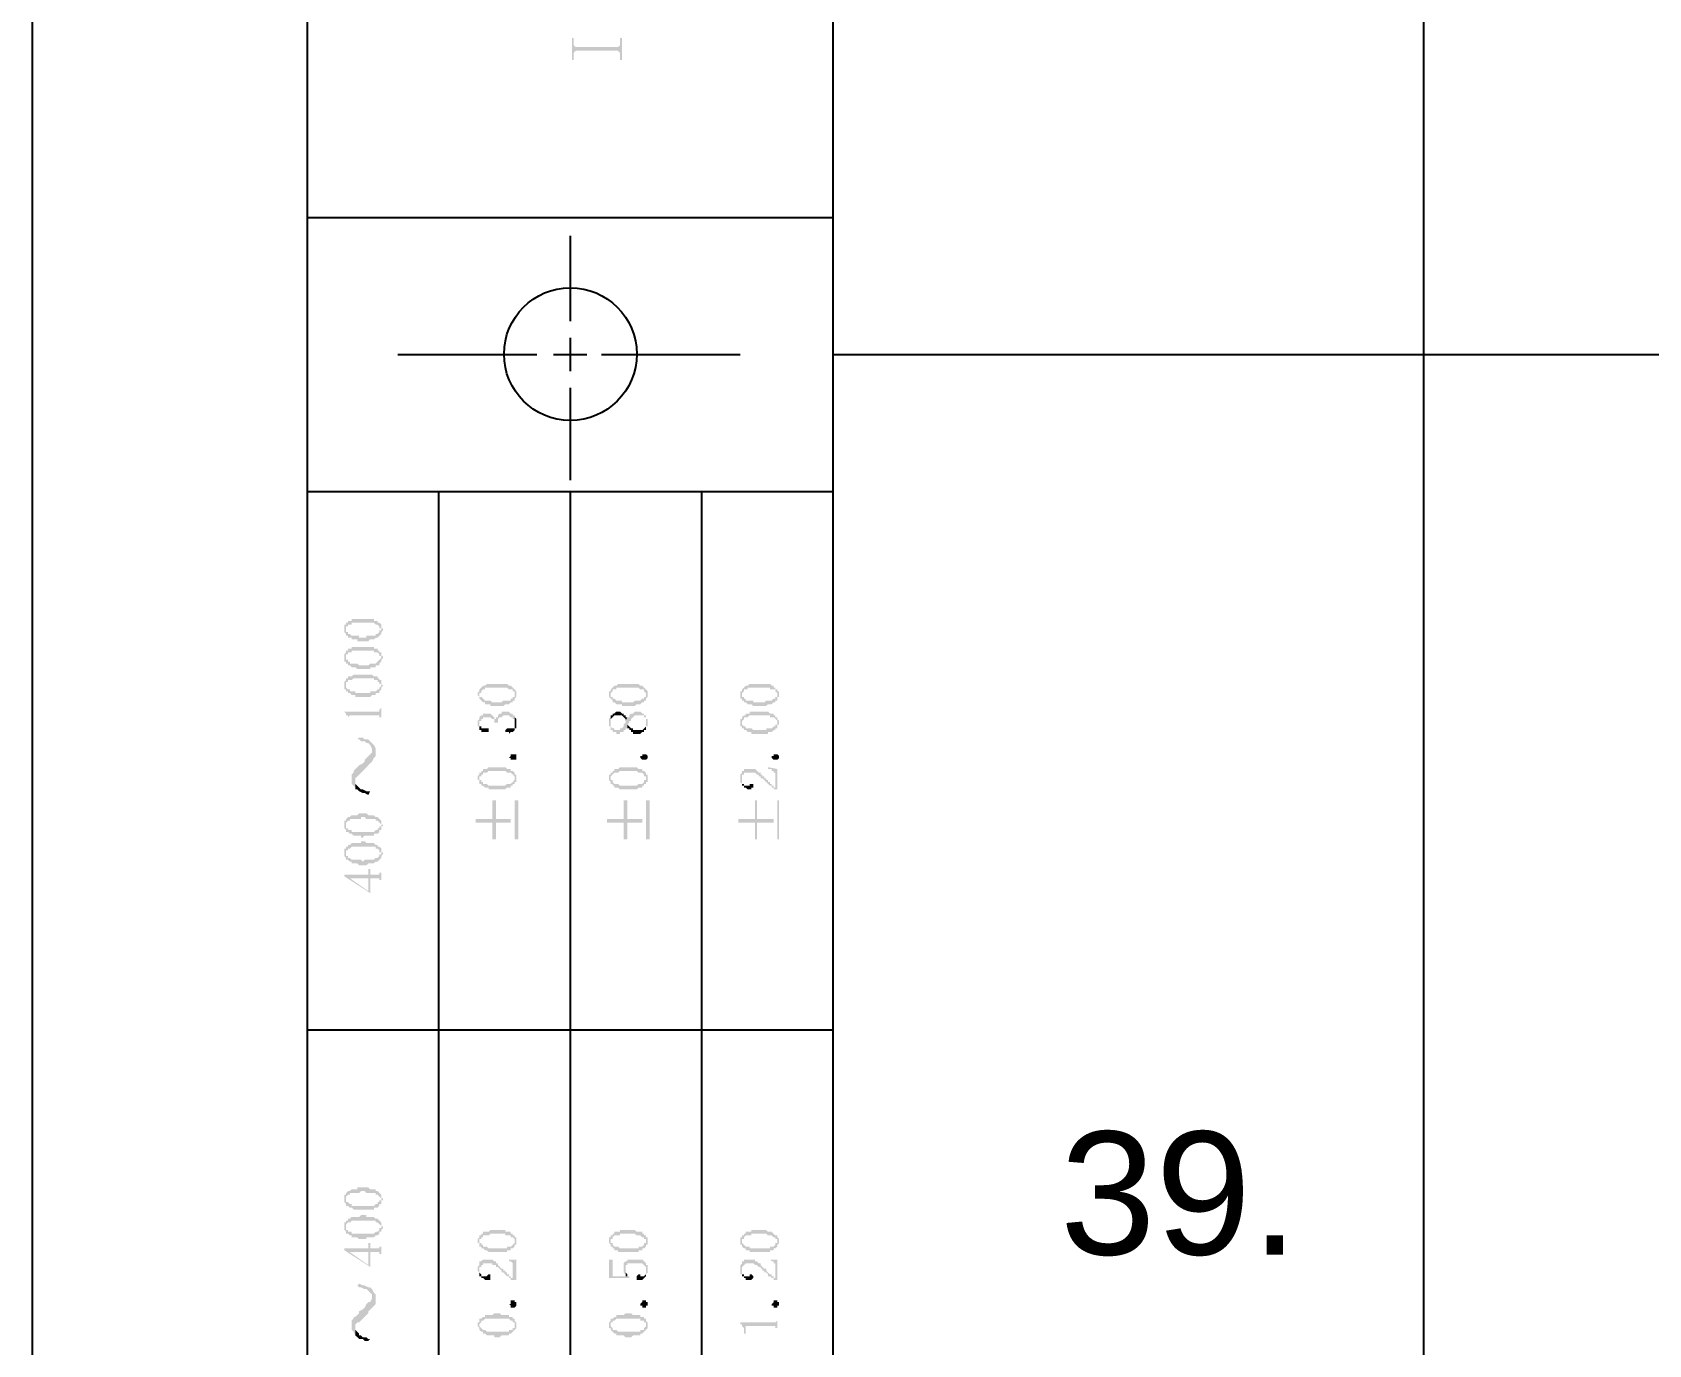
# Model space of a CAD drawing. Header units: millimetres. Extents: x 7018 to 13530, y 4187 to 5692.
# Drawn here: x 10296.11 to 10335.54, y 5049.67 to 5081.67 of the extents above; entities that cross this region are included whole.
import ezdxf

# ---------------------------------------------------------------- set-up
doc = ezdxf.new("R2010")
doc.units = ezdxf.units.MM
doc.styles.get("Standard").update_dxf_attribs({"font": 'arial.ttf'})

msp = doc.modelspace()

# ---------------------------------------------------------------- hatches: boundary and pattern name
at = {"transparency": 33554559}
for points in [[(10309.274, 5081.538), (10309.274, 5080.996), (10309.319, 5080.996), (10309.319, 5081.176), (10309.319, 5081.176), (10309.364, 5081.222), (10310.402, 5081.222), (10310.447, 5081.176), (10310.447, 5080.996), (10310.492, 5080.996), (10310.492, 5081.538), (10310.447, 5081.538), (10310.447, 5081.357), (10310.447, 5081.357), (10310.402, 5081.312), (10309.364, 5081.312), (10309.319, 5081.357), (10309.319, 5081.538)], [(10303.723, 5067.095), (10303.723, 5067.05), (10303.723, 5067.05), (10303.768, 5067.005), (10303.768, 5067.14), (10303.768, 5067.186), (10303.813, 5067.186), (10303.813, 5067.231), (10303.903, 5067.231), (10303.903, 5067.276), (10304.445, 5067.276), (10304.49, 5067.231), (10304.535, 5067.231), (10304.58, 5067.186), (10304.58, 5067.14), (10304.625, 5067.14), (10304.625, 5067.095), (10304.625, 5067.231), (10304.58, 5067.276), (10304.535, 5067.276), (10304.535, 5067.321), (10304.445, 5067.321), (10304.445, 5067.366), (10303.903, 5067.366), (10303.903, 5067.321), (10303.813, 5067.321), (10303.813, 5067.276), (10303.768, 5067.276), (10303.768, 5067.231), (10303.723, 5067.231), (10303.723, 5067.186), (10303.723, 5067.14)], [(10303.768, 5067.005), (10303.768, 5066.96), (10303.813, 5066.96), (10303.813, 5066.915), (10303.903, 5066.915), (10303.903, 5066.87), (10304.039, 5066.87), (10304.039, 5066.824), (10304.309, 5066.824), (10304.354, 5066.87), (10304.445, 5066.87), (10304.49, 5066.915), (10304.535, 5066.915), (10304.58, 5066.96), (10304.58, 5066.96), (10304.625, 5067.005), (10304.625, 5067.05), (10304.625, 5067.05), (10304.67, 5067.095), (10304.67, 5067.14), (10304.625, 5067.14), (10304.625, 5067.186), (10304.625, 5067.231), (10304.625, 5067.095), (10304.58, 5067.095), (10304.58, 5067.05), (10304.58, 5067.05), (10304.535, 5067.005), (10304.49, 5067.005), (10304.49, 5066.96), (10304.264, 5066.96), (10304.264, 5066.915), (10304.084, 5066.915), (10304.084, 5066.96), (10303.903, 5066.96), (10303.858, 5067.005), (10303.813, 5067.005), (10303.813, 5067.05), (10303.768, 5067.05), (10303.768, 5067.095), (10303.768, 5067.095)], [(10303.723, 5066.418), (10303.723, 5066.328), (10303.768, 5066.328), (10303.768, 5066.418), (10303.768, 5066.463), (10303.768, 5066.509), (10303.813, 5066.509), (10303.813, 5066.554), (10303.903, 5066.554), (10303.903, 5066.599), (10304.445, 5066.599), (10304.445, 5066.554), (10304.535, 5066.554), (10304.58, 5066.509), (10304.58, 5066.463), (10304.625, 5066.463), (10304.625, 5066.418), (10304.625, 5066.554), (10304.58, 5066.554), (10304.58, 5066.599), (10304.535, 5066.599), (10304.535, 5066.644), (10304.445, 5066.644), (10304.445, 5066.689), (10303.903, 5066.689), (10303.903, 5066.644), (10303.813, 5066.644), (10303.813, 5066.599), (10303.768, 5066.599), (10303.768, 5066.554), (10303.768, 5066.554), (10303.723, 5066.509), (10303.723, 5066.463), (10303.723, 5066.463)], [(10303.768, 5066.328), (10303.768, 5066.283), (10303.813, 5066.283), (10303.813, 5066.238), (10303.858, 5066.238), (10303.903, 5066.193), (10303.993, 5066.193), (10304.039, 5066.147), (10304.354, 5066.147), (10304.354, 5066.193), (10304.49, 5066.193), (10304.49, 5066.238), (10304.58, 5066.238), (10304.58, 5066.283), (10304.58, 5066.283), (10304.625, 5066.328), (10304.625, 5066.373), (10304.625, 5066.373), (10304.67, 5066.418), (10304.67, 5066.463), (10304.625, 5066.463), (10304.625, 5066.509), (10304.625, 5066.554), (10304.625, 5066.418), (10304.625, 5066.418), (10304.58, 5066.373), (10304.58, 5066.373), (10304.535, 5066.328), (10304.535, 5066.328), (10304.49, 5066.283), (10304.354, 5066.283), (10304.309, 5066.238), (10304.084, 5066.238), (10304.039, 5066.283), (10303.858, 5066.283), (10303.858, 5066.328), (10303.813, 5066.328), (10303.813, 5066.373), (10303.768, 5066.373), (10303.768, 5066.418), (10303.768, 5066.418)], [(10303.723, 5065.741), (10303.723, 5065.696), (10303.723, 5065.651), (10303.768, 5065.651), (10303.768, 5065.606), (10303.768, 5065.741), (10303.768, 5065.786), (10303.768, 5065.832), (10303.813, 5065.832), (10303.813, 5065.877), (10303.903, 5065.877), (10303.948, 5065.922), (10304.445, 5065.922), (10304.445, 5065.877), (10304.535, 5065.877), (10304.535, 5065.832), (10304.58, 5065.832), (10304.58, 5065.786), (10304.625, 5065.786), (10304.625, 5065.741), (10304.625, 5065.877), (10304.58, 5065.877), (10304.58, 5065.922), (10304.535, 5065.922), (10304.535, 5065.967), (10304.445, 5065.967), (10304.4, 5066.012), (10303.948, 5066.012), (10303.903, 5065.967), (10303.813, 5065.967), (10303.813, 5065.922), (10303.768, 5065.922), (10303.768, 5065.877), (10303.768, 5065.877), (10303.723, 5065.832), (10303.723, 5065.786), (10303.723, 5065.786)], [(10303.768, 5065.606), (10303.813, 5065.606), (10303.813, 5065.561), (10303.858, 5065.561), (10303.903, 5065.516), (10303.993, 5065.516), (10303.993, 5065.47), (10304.354, 5065.47), (10304.4, 5065.516), (10304.49, 5065.516), (10304.49, 5065.561), (10304.58, 5065.561), (10304.58, 5065.606), (10304.58, 5065.606), (10304.625, 5065.651), (10304.625, 5065.696), (10304.625, 5065.696), (10304.67, 5065.741), (10304.67, 5065.741), (10304.625, 5065.786), (10304.625, 5065.832), (10304.625, 5065.877), (10304.625, 5065.741), (10304.625, 5065.741), (10304.58, 5065.696), (10304.58, 5065.651), (10304.535, 5065.651), (10304.49, 5065.606), (10304.354, 5065.606), (10304.354, 5065.561), (10303.993, 5065.561), (10303.993, 5065.606), (10303.858, 5065.606), (10303.858, 5065.651), (10303.813, 5065.651), (10303.768, 5065.696), (10303.768, 5065.741), (10303.768, 5065.741)], [(10306.972, 5065.516), (10306.972, 5065.516), (10307.017, 5065.47), (10307.017, 5065.425), (10307.017, 5065.516), (10307.017, 5065.561), (10307.062, 5065.561), (10307.062, 5065.606), (10307.062, 5065.606), (10307.108, 5065.651), (10307.153, 5065.651), (10307.153, 5065.696), (10307.694, 5065.696), (10307.739, 5065.651), (10307.83, 5065.651), (10307.83, 5065.606), (10307.875, 5065.606), (10307.875, 5065.561), (10307.875, 5065.516), (10307.875, 5065.651), (10307.875, 5065.651), (10307.83, 5065.696), (10307.83, 5065.696), (10307.784, 5065.741), (10307.739, 5065.741), (10307.694, 5065.786), (10307.198, 5065.786), (10307.153, 5065.741), (10307.108, 5065.741), (10307.062, 5065.696), (10307.062, 5065.696), (10307.017, 5065.651), (10307.017, 5065.606), (10307.017, 5065.606), (10306.972, 5065.561), (10306.972, 5065.561)], [(10307.017, 5065.425), (10307.062, 5065.38), (10307.062, 5065.38), (10307.108, 5065.335), (10307.153, 5065.335), (10307.153, 5065.29), (10307.288, 5065.29), (10307.288, 5065.245), (10307.604, 5065.245), (10307.649, 5065.29), (10307.739, 5065.29), (10307.784, 5065.335), (10307.83, 5065.335), (10307.83, 5065.38), (10307.875, 5065.38), (10307.875, 5065.425), (10307.875, 5065.425), (10307.92, 5065.47), (10307.92, 5065.516), (10307.92, 5065.561), (10307.92, 5065.606), (10307.92, 5065.606), (10307.875, 5065.651), (10307.875, 5065.516), (10307.875, 5065.47), (10307.83, 5065.47), (10307.83, 5065.425), (10307.784, 5065.425), (10307.784, 5065.38), (10307.604, 5065.38), (10307.559, 5065.335), (10307.333, 5065.335), (10307.288, 5065.38), (10307.153, 5065.38), (10307.108, 5065.425), (10307.108, 5065.425), (10307.062, 5065.47), (10307.017, 5065.47), (10307.017, 5065.516), (10307.017, 5065.516)], [(10310.177, 5065.516), (10310.177, 5065.47), (10310.222, 5065.425), (10310.222, 5065.516), (10310.222, 5065.561), (10310.222, 5065.561), (10310.267, 5065.606), (10310.267, 5065.651), (10310.357, 5065.651), (10310.357, 5065.696), (10310.899, 5065.696), (10310.944, 5065.651), (10311.034, 5065.651), (10311.034, 5065.606), (10311.034, 5065.606), (10311.079, 5065.561), (10311.079, 5065.516), (10311.079, 5065.651), (10311.079, 5065.651), (10311.034, 5065.696), (10311.034, 5065.696), (10310.989, 5065.741), (10310.944, 5065.741), (10310.899, 5065.786), (10310.402, 5065.786), (10310.357, 5065.741), (10310.312, 5065.741), (10310.267, 5065.696), (10310.267, 5065.696), (10310.222, 5065.651), (10310.222, 5065.606), (10310.177, 5065.606), (10310.177, 5065.561), (10310.177, 5065.561)], [(10310.222, 5065.425), (10310.267, 5065.38), (10310.267, 5065.335), (10310.312, 5065.335), (10310.357, 5065.29), (10310.492, 5065.29), (10310.492, 5065.245), (10310.808, 5065.245), (10310.853, 5065.29), (10310.944, 5065.29), (10310.989, 5065.335), (10311.034, 5065.335), (10311.034, 5065.38), (10311.079, 5065.38), (10311.079, 5065.425), (10311.079, 5065.425), (10311.124, 5065.47), (10311.124, 5065.516), (10311.124, 5065.561), (10311.124, 5065.606), (10311.124, 5065.606), (10311.079, 5065.651), (10311.079, 5065.516), (10311.079, 5065.47), (10311.034, 5065.47), (10311.034, 5065.425), (10310.989, 5065.425), (10310.944, 5065.38), (10310.808, 5065.38), (10310.763, 5065.335), (10310.492, 5065.335), (10310.492, 5065.38), (10310.357, 5065.38), (10310.312, 5065.425), (10310.267, 5065.425), (10310.267, 5065.47), (10310.222, 5065.47), (10310.222, 5065.516), (10310.222, 5065.516)], [(10313.381, 5065.516), (10313.381, 5065.425), (10313.426, 5065.425), (10313.426, 5065.516), (10313.426, 5065.561), (10313.426, 5065.561), (10313.471, 5065.606), (10313.471, 5065.651), (10313.561, 5065.651), (10313.561, 5065.696), (10314.103, 5065.696), (10314.103, 5065.651), (10314.238, 5065.651), (10314.238, 5065.606), (10314.238, 5065.606), (10314.284, 5065.561), (10314.284, 5065.516), (10314.284, 5065.651), (10314.238, 5065.651), (10314.238, 5065.696), (10314.193, 5065.696), (10314.193, 5065.741), (10314.148, 5065.741), (10314.103, 5065.786), (10313.607, 5065.786), (10313.561, 5065.741), (10313.516, 5065.741), (10313.471, 5065.696), (10313.471, 5065.696), (10313.426, 5065.651), (10313.426, 5065.606), (10313.381, 5065.606), (10313.381, 5065.561), (10313.381, 5065.561)], [(10313.426, 5065.425), (10313.426, 5065.38), (10313.471, 5065.38), (10313.471, 5065.335), (10313.516, 5065.335), (10313.561, 5065.29), (10313.652, 5065.29), (10313.697, 5065.245), (10314.013, 5065.245), (10314.058, 5065.29), (10314.148, 5065.29), (10314.193, 5065.335), (10314.238, 5065.335), (10314.238, 5065.38), (10314.284, 5065.38), (10314.284, 5065.425), (10314.284, 5065.47), (10314.329, 5065.47), (10314.329, 5065.516), (10314.329, 5065.561), (10314.329, 5065.606), (10314.284, 5065.606), (10314.284, 5065.651), (10314.284, 5065.516), (10314.284, 5065.47), (10314.238, 5065.47), (10314.238, 5065.425), (10314.193, 5065.425), (10314.148, 5065.38), (10314.013, 5065.38), (10313.968, 5065.335), (10313.697, 5065.335), (10313.697, 5065.38), (10313.516, 5065.38), (10313.516, 5065.425), (10313.471, 5065.425), (10313.471, 5065.47), (10313.426, 5065.47), (10313.426, 5065.516), (10313.426, 5065.516)], [(10303.723, 5065.109), (10303.723, 5065.109), (10303.768, 5065.064), (10303.768, 5065.019), (10303.813, 5065.019), (10303.813, 5064.974), (10303.813, 5064.884), (10303.813, 5064.974), (10303.858, 5065.019), (10304.58, 5065.019), (10304.58, 5064.974), (10304.625, 5064.974), (10304.625, 5064.884), (10304.625, 5065.29), (10304.625, 5065.2), (10304.625, 5065.2), (10304.58, 5065.155), (10304.58, 5065.109), (10304.535, 5065.109)], [(10306.972, 5064.839), (10306.972, 5064.748), (10307.017, 5064.748), (10307.017, 5064.703), (10307.017, 5064.839), (10307.017, 5064.884), (10307.062, 5064.884), (10307.062, 5064.929), (10307.108, 5064.929), (10307.108, 5064.974), (10307.288, 5064.974), (10307.333, 5064.929), (10307.378, 5064.929), (10307.378, 5064.884), (10307.378, 5064.839), (10307.423, 5064.839), (10307.423, 5064.748), (10307.423, 5064.839), (10307.469, 5064.839), (10307.469, 5064.884), (10307.469, 5064.929), (10307.469, 5064.929), (10307.514, 5064.974), (10307.559, 5064.974), (10307.604, 5065.019), (10307.739, 5065.019), (10307.784, 5064.974), (10307.83, 5064.974), (10307.83, 5064.929), (10307.875, 5064.929), (10307.875, 5064.884), (10307.875, 5064.794), (10307.875, 5064.974), (10307.875, 5065.019), (10307.83, 5065.019), (10307.83, 5065.064), (10307.784, 5065.064), (10307.739, 5065.109), (10307.559, 5065.109), (10307.559, 5065.064), (10307.514, 5065.064), (10307.469, 5065.019), (10307.469, 5064.974), (10307.423, 5064.974), (10307.423, 5064.884), (10307.423, 5064.929), (10307.378, 5064.929), (10307.378, 5064.974), (10307.378, 5064.974), (10307.333, 5065.019), (10307.333, 5065.019), (10307.288, 5065.064), (10307.108, 5065.064), (10307.108, 5065.019), (10307.062, 5065.019), (10307.017, 5064.974), (10307.017, 5064.929), (10307.017, 5064.929), (10306.972, 5064.884), (10306.972, 5064.884)], [(10307.017, 5064.703), (10307.017, 5064.658), (10307.062, 5064.658), (10307.062, 5064.613), (10307.243, 5064.613), (10307.243, 5064.658), (10307.243, 5064.703), (10307.062, 5064.703), (10307.062, 5064.748), (10307.017, 5064.748), (10307.017, 5064.794), (10307.017, 5064.794)], [(10307.649, 5064.658), (10307.649, 5064.613), (10307.739, 5064.613), (10307.739, 5064.568), (10307.739, 5064.568), (10307.784, 5064.613), (10307.83, 5064.613), (10307.875, 5064.658), (10307.875, 5064.703), (10307.92, 5064.703), (10307.92, 5064.748), (10307.92, 5064.839), (10307.92, 5064.884), (10307.92, 5064.929), (10307.92, 5064.929), (10307.875, 5064.974), (10307.875, 5064.794), (10307.875, 5064.703), (10307.694, 5064.703)], [(10310.177, 5064.839), (10310.177, 5064.748), (10310.222, 5064.748), (10310.222, 5064.703), (10310.222, 5064.658), (10310.267, 5064.658), (10310.267, 5064.613), (10310.357, 5064.613), (10310.357, 5064.568), (10310.447, 5064.568), (10310.447, 5064.613), (10310.538, 5064.613), (10310.538, 5064.658), (10310.583, 5064.658), (10310.583, 5064.703), (10310.628, 5064.703), (10310.628, 5064.748), (10310.628, 5064.703), (10310.628, 5064.794), (10310.628, 5064.794), (10310.673, 5064.839), (10310.673, 5064.884), (10310.718, 5064.884), (10310.718, 5064.929), (10310.718, 5064.929), (10310.763, 5064.974), (10310.763, 5064.974), (10310.808, 5065.019), (10311.034, 5065.019), (10311.034, 5064.974), (10311.079, 5064.974), (10311.079, 5064.884), (10311.079, 5064.703), (10311.079, 5064.748), (10311.124, 5064.748), (10311.124, 5064.794), (10311.124, 5064.884), (10311.124, 5064.929), (10311.079, 5064.929), (10311.079, 5064.974), (10311.079, 5065.019), (10311.034, 5065.019), (10311.034, 5065.064), (10310.989, 5065.064), (10310.944, 5065.109), (10310.808, 5065.109), (10310.763, 5065.064), (10310.718, 5065.064), (10310.673, 5065.019), (10310.673, 5064.974), (10310.628, 5064.974), (10310.628, 5064.929), (10310.628, 5064.974), (10310.583, 5064.884), (10310.583, 5064.839), (10310.583, 5064.839), (10310.538, 5064.794), (10310.538, 5064.748), (10310.538, 5064.748), (10310.492, 5064.703), (10310.447, 5064.703), (10310.447, 5064.658), (10310.312, 5064.658), (10310.312, 5064.703), (10310.267, 5064.703), (10310.222, 5064.748), (10310.222, 5064.794), (10310.222, 5064.974), (10310.222, 5064.974), (10310.177, 5064.929), (10310.177, 5064.884), (10310.177, 5064.884)], [(10310.222, 5064.974), (10310.222, 5064.839), (10310.222, 5064.884), (10310.222, 5064.929), (10310.222, 5064.929), (10310.267, 5064.974), (10310.267, 5064.974), (10310.312, 5065.019), (10310.492, 5065.019), (10310.538, 5064.974), (10310.538, 5064.974), (10310.583, 5064.929), (10310.583, 5064.884), (10310.628, 5064.974), (10310.583, 5064.974), (10310.583, 5065.019), (10310.538, 5065.019), (10310.538, 5065.064), (10310.492, 5065.064), (10310.447, 5065.109), (10310.357, 5065.109), (10310.312, 5065.064), (10310.267, 5065.064), (10310.267, 5065.019), (10310.222, 5065.019)], [(10310.628, 5064.703), (10310.673, 5064.703), (10310.673, 5064.658), (10310.718, 5064.658), (10310.718, 5064.613), (10310.763, 5064.613), (10310.763, 5064.568), (10310.944, 5064.568), (10310.989, 5064.613), (10311.034, 5064.613), (10311.034, 5064.658), (10311.079, 5064.658), (10311.079, 5064.703), (10311.079, 5064.839), (10311.079, 5064.748), (10311.079, 5064.748), (10311.034, 5064.703), (10311.034, 5064.703), (10310.989, 5064.658), (10310.763, 5064.658), (10310.763, 5064.703), (10310.718, 5064.703), (10310.673, 5064.748), (10310.673, 5064.748), (10310.628, 5064.794)], [(10313.381, 5064.839), (10313.381, 5064.794), (10313.381, 5064.748), (10313.426, 5064.748), (10313.426, 5064.703), (10313.426, 5064.839), (10313.426, 5064.884), (10313.426, 5064.884), (10313.471, 5064.929), (10313.471, 5064.974), (10313.561, 5064.974), (10313.607, 5065.019), (10314.103, 5065.019), (10314.103, 5064.974), (10314.193, 5064.974), (10314.238, 5064.929), (10314.238, 5064.929), (10314.284, 5064.884), (10314.284, 5064.839), (10314.284, 5064.974), (10314.238, 5064.974), (10314.238, 5065.019), (10314.193, 5065.019), (10314.193, 5065.064), (10314.103, 5065.064), (10314.058, 5065.109), (10313.607, 5065.109), (10313.607, 5065.064), (10313.516, 5065.064), (10313.516, 5065.019), (10313.471, 5065.019), (10313.426, 5064.974), (10313.426, 5064.929), (10313.381, 5064.929), (10313.381, 5064.884), (10313.381, 5064.884)], [(10313.426, 5064.703), (10313.471, 5064.703), (10313.471, 5064.658), (10313.516, 5064.658), (10313.561, 5064.613), (10313.652, 5064.613), (10313.652, 5064.568), (10314.058, 5064.568), (10314.058, 5064.613), (10314.148, 5064.613), (10314.193, 5064.658), (10314.238, 5064.658), (10314.238, 5064.703), (10314.284, 5064.703), (10314.284, 5064.748), (10314.284, 5064.794), (10314.329, 5064.794), (10314.329, 5064.839), (10314.329, 5064.884), (10314.329, 5064.884), (10314.284, 5064.929), (10314.284, 5064.974), (10314.284, 5064.839), (10314.284, 5064.794), (10314.238, 5064.794), (10314.238, 5064.748), (10314.193, 5064.748), (10314.148, 5064.703), (10314.013, 5064.703), (10314.013, 5064.658), (10313.697, 5064.658), (10313.652, 5064.703), (10313.516, 5064.703), (10313.516, 5064.748), (10313.471, 5064.748), (10313.426, 5064.794), (10313.426, 5064.839), (10313.426, 5064.839)], [(10304.039, 5064.432), (10304.084, 5064.432), (10304.129, 5064.387), (10304.219, 5064.387), (10304.264, 5064.342), (10304.309, 5064.342), (10304.354, 5064.297), (10304.4, 5064.207), (10304.4, 5063.891), (10304.4, 5063.891), (10304.445, 5063.981), (10304.49, 5064.026), (10304.49, 5064.207), (10304.445, 5064.297), (10304.4, 5064.342), (10304.4, 5064.342), (10304.354, 5064.387), (10304.309, 5064.432), (10304.219, 5064.432), (10304.174, 5064.478), (10304.084, 5064.478)], [(10303.903, 5063.44), (10303.903, 5063.349), (10303.948, 5063.304), (10303.993, 5063.259), (10303.993, 5063.44), (10303.993, 5063.485), (10304.039, 5063.53), (10304.084, 5063.575), (10304.129, 5063.62), (10304.174, 5063.665), (10304.219, 5063.71), (10304.264, 5063.755), (10304.309, 5063.801), (10304.309, 5063.801), (10304.354, 5063.846), (10304.4, 5063.891), (10304.4, 5064.162), (10304.4, 5064.117), (10304.354, 5064.071), (10304.309, 5064.026), (10304.264, 5063.981), (10304.219, 5063.936), (10304.219, 5063.891), (10304.174, 5063.846), (10304.084, 5063.801), (10304.084, 5063.801), (10304.039, 5063.755), (10303.993, 5063.71), (10303.948, 5063.665), (10303.948, 5063.62), (10303.903, 5063.575), (10303.903, 5063.53)], [(10307.92, 5063.981), (10307.92, 5063.936), (10307.784, 5063.936), (10307.784, 5063.981), (10307.739, 5063.981), (10307.784, 5064.026), (10307.784, 5064.071), (10307.92, 5064.071), (10307.92, 5064.026), (10307.92, 5063.981)], [(10311.124, 5063.981), (10311.124, 5063.981), (10311.079, 5063.936), (10310.989, 5063.936), (10310.944, 5063.981), (10310.944, 5064.026), (10310.989, 5064.026), (10310.989, 5064.071), (10311.079, 5064.071), (10311.124, 5064.026), (10311.124, 5063.981)], [(10314.329, 5063.981), (10314.329, 5063.981), (10314.284, 5063.936), (10314.193, 5063.936), (10314.148, 5063.981), (10314.148, 5064.026), (10314.193, 5064.026), (10314.193, 5064.071), (10314.284, 5064.071), (10314.329, 5064.026), (10314.329, 5063.981)], [(10306.972, 5063.485), (10306.972, 5063.44), (10307.017, 5063.44), (10307.017, 5063.394), (10307.017, 5063.349), (10307.017, 5063.485), (10307.017, 5063.53), (10307.062, 5063.53), (10307.062, 5063.575), (10307.108, 5063.575), (10307.108, 5063.62), (10307.198, 5063.62), (10307.243, 5063.665), (10307.649, 5063.665), (10307.694, 5063.62), (10307.784, 5063.62), (10307.83, 5063.575), (10307.83, 5063.575), (10307.875, 5063.53), (10307.875, 5063.485), (10307.875, 5063.62), (10307.875, 5063.62), (10307.83, 5063.665), (10307.784, 5063.665), (10307.784, 5063.71), (10307.694, 5063.71), (10307.649, 5063.755), (10307.243, 5063.755), (10307.198, 5063.71), (10307.108, 5063.71), (10307.108, 5063.665), (10307.062, 5063.665), (10307.062, 5063.62), (10307.017, 5063.62), (10307.017, 5063.575), (10307.017, 5063.575), (10306.972, 5063.53), (10306.972, 5063.53)], [(10307.017, 5063.349), (10307.062, 5063.349), (10307.062, 5063.304), (10307.108, 5063.304), (10307.153, 5063.259), (10307.243, 5063.259), (10307.243, 5063.214), (10307.649, 5063.214), (10307.694, 5063.259), (10307.784, 5063.259), (10307.784, 5063.304), (10307.83, 5063.304), (10307.83, 5063.349), (10307.875, 5063.349), (10307.875, 5063.394), (10307.92, 5063.394), (10307.92, 5063.44), (10307.92, 5063.485), (10307.92, 5063.53), (10307.92, 5063.575), (10307.875, 5063.575), (10307.875, 5063.62), (10307.875, 5063.485), (10307.875, 5063.44), (10307.875, 5063.44), (10307.83, 5063.394), (10307.83, 5063.394), (10307.784, 5063.349), (10307.694, 5063.349), (10307.649, 5063.304), (10307.243, 5063.304), (10307.198, 5063.349), (10307.108, 5063.349), (10307.108, 5063.394), (10307.062, 5063.394), (10307.062, 5063.44), (10307.017, 5063.44), (10307.017, 5063.485), (10307.017, 5063.485)], [(10310.177, 5063.485), (10310.177, 5063.44), (10310.177, 5063.44), (10310.222, 5063.394), (10310.222, 5063.349), (10310.222, 5063.485), (10310.222, 5063.53), (10310.222, 5063.53), (10310.267, 5063.575), (10310.267, 5063.575), (10310.312, 5063.62), (10310.402, 5063.62), (10310.447, 5063.665), (10310.853, 5063.665), (10310.899, 5063.62), (10310.989, 5063.62), (10311.034, 5063.575), (10311.034, 5063.53), (10311.079, 5063.53), (10311.079, 5063.485), (10311.079, 5063.62), (10311.079, 5063.62), (10311.034, 5063.665), (10310.989, 5063.665), (10310.989, 5063.71), (10310.899, 5063.71), (10310.853, 5063.755), (10310.447, 5063.755), (10310.402, 5063.71), (10310.312, 5063.71), (10310.312, 5063.665), (10310.267, 5063.665), (10310.267, 5063.62), (10310.222, 5063.62), (10310.222, 5063.575), (10310.177, 5063.575), (10310.177, 5063.53), (10310.177, 5063.53)], [(10310.222, 5063.349), (10310.267, 5063.349), (10310.267, 5063.304), (10310.312, 5063.304), (10310.312, 5063.259), (10310.402, 5063.259), (10310.447, 5063.214), (10310.853, 5063.214), (10310.899, 5063.259), (10310.989, 5063.259), (10310.989, 5063.304), (10311.034, 5063.304), (10311.034, 5063.349), (10311.079, 5063.349), (10311.079, 5063.394), (10311.124, 5063.394), (10311.124, 5063.44), (10311.124, 5063.485), (10311.124, 5063.53), (10311.124, 5063.575), (10311.079, 5063.575), (10311.079, 5063.62), (10311.079, 5063.485), (10311.079, 5063.44), (10311.034, 5063.44), (10311.034, 5063.394), (10311.034, 5063.394), (10310.989, 5063.349), (10310.899, 5063.349), (10310.853, 5063.304), (10310.447, 5063.304), (10310.402, 5063.349), (10310.312, 5063.349), (10310.267, 5063.394), (10310.267, 5063.44), (10310.222, 5063.44), (10310.222, 5063.485), (10310.222, 5063.485)], [(10313.381, 5063.485), (10313.381, 5063.44), (10313.381, 5063.394), (10313.381, 5063.394), (10313.426, 5063.349), (10313.426, 5063.485), (10313.426, 5063.575), (10313.471, 5063.575), (10313.471, 5063.62), (10313.742, 5063.62), (10313.787, 5063.575), (10313.832, 5063.575), (10313.832, 5063.53), (10313.877, 5063.53), (10313.877, 5063.485), (10313.922, 5063.485), (10313.968, 5063.44), (10313.968, 5063.44), (10314.013, 5063.394), (10314.013, 5063.394), (10314.058, 5063.349), (10314.058, 5063.349), (10314.103, 5063.304), (10314.148, 5063.304), (10314.148, 5063.259), (10314.193, 5063.259), (10314.193, 5063.214), (10314.238, 5063.214), (10314.238, 5063.259), (10314.193, 5063.259), (10314.193, 5063.304), (10314.148, 5063.304), (10314.148, 5063.349), (10314.103, 5063.349), (10314.103, 5063.394), (10314.058, 5063.394), (10314.058, 5063.44), (10314.013, 5063.44), (10314.013, 5063.485), (10313.968, 5063.485), (10313.968, 5063.53), (10313.922, 5063.53), (10313.922, 5063.575), (10313.877, 5063.575), (10313.877, 5063.62), (10313.832, 5063.62), (10313.787, 5063.665), (10313.787, 5063.665), (10313.742, 5063.71), (10313.471, 5063.71), (10313.471, 5063.665), (10313.426, 5063.665), (10313.426, 5063.62), (10313.426, 5063.62), (10313.381, 5063.575), (10313.381, 5063.53), (10313.381, 5063.53)], [(10314.058, 5063.755), (10314.058, 5063.71), (10314.148, 5063.71), (10314.148, 5063.665), (10314.193, 5063.665), (10314.193, 5063.62), (10314.238, 5063.62), (10314.238, 5063.214), (10314.284, 5063.214), (10314.284, 5063.71)], [(10303.993, 5063.259), (10303.993, 5063.214), (10304.039, 5063.214), (10304.084, 5063.169), (10304.174, 5063.124), (10304.219, 5063.124), (10304.309, 5063.078), (10304.354, 5063.169), (10304.264, 5063.169), (10304.174, 5063.214), (10304.129, 5063.214), (10304.084, 5063.259), (10304.084, 5063.259), (10304.039, 5063.304), (10303.993, 5063.349), (10303.993, 5063.44)], [(10313.426, 5063.349), (10313.426, 5063.304), (10313.471, 5063.304), (10313.471, 5063.259), (10313.516, 5063.259), (10313.561, 5063.214), (10313.652, 5063.214), (10313.652, 5063.259), (10313.697, 5063.259), (10313.697, 5063.304), (10313.697, 5063.349), (10313.607, 5063.349), (10313.607, 5063.304), (10313.471, 5063.304), (10313.471, 5063.349), (10313.426, 5063.349), (10313.426, 5063.394), (10313.426, 5063.485)], [(10306.927, 5062.492), (10306.927, 5062.401), (10307.333, 5062.401), (10307.333, 5061.995), (10307.423, 5061.995), (10307.423, 5062.401), (10307.784, 5062.401), (10307.784, 5062.492), (10307.423, 5062.492), (10307.423, 5062.943), (10307.333, 5062.943), (10307.333, 5062.492)], [(10307.965, 5061.995), (10307.965, 5062.943), (10307.875, 5062.943), (10307.875, 5061.995)], [(10310.131, 5062.492), (10310.131, 5062.401), (10310.538, 5062.401), (10310.538, 5061.995), (10310.628, 5061.995), (10310.628, 5062.401), (10310.989, 5062.401), (10310.989, 5062.492), (10310.628, 5062.492), (10310.628, 5062.943), (10310.538, 5062.943), (10310.538, 5062.492)], [(10311.169, 5061.995), (10311.169, 5062.943), (10311.079, 5062.943), (10311.079, 5061.995)], [(10313.336, 5062.492), (10313.336, 5062.401), (10313.742, 5062.401), (10313.742, 5061.995), (10313.787, 5061.995), (10313.787, 5062.401), (10314.193, 5062.401), (10314.193, 5062.492), (10313.787, 5062.492), (10313.787, 5062.943), (10313.742, 5062.943), (10313.742, 5062.492)], [(10314.329, 5061.995), (10314.329, 5062.943), (10314.284, 5062.943), (10314.284, 5061.995)], [(10303.723, 5062.356), (10303.723, 5062.311), (10303.723, 5062.266), (10303.723, 5062.266), (10303.768, 5062.221), (10303.768, 5062.356), (10303.768, 5062.401), (10303.768, 5062.401), (10303.813, 5062.447), (10303.858, 5062.447), (10303.858, 5062.492), (10304.129, 5062.492), (10304.129, 5062.537), (10304.219, 5062.537), (10304.264, 5062.492), (10304.49, 5062.492), (10304.49, 5062.447), (10304.535, 5062.447), (10304.58, 5062.401), (10304.58, 5062.401), (10304.625, 5062.356), (10304.625, 5062.447), (10304.58, 5062.492), (10304.58, 5062.492), (10304.535, 5062.537), (10304.49, 5062.537), (10304.445, 5062.582), (10304.309, 5062.582), (10304.264, 5062.627), (10304.084, 5062.627), (10304.039, 5062.582), (10303.903, 5062.582), (10303.858, 5062.537), (10303.813, 5062.537), (10303.768, 5062.492), (10303.768, 5062.447), (10303.723, 5062.447), (10303.723, 5062.401)], [(10303.768, 5062.221), (10303.768, 5062.176), (10303.813, 5062.176), (10303.858, 5062.131), (10303.903, 5062.131), (10303.948, 5062.086), (10304.129, 5062.086), (10304.129, 5062.04), (10304.174, 5062.04), (10304.219, 5062.086), (10304.445, 5062.086), (10304.445, 5062.131), (10304.535, 5062.131), (10304.58, 5062.176), (10304.58, 5062.221), (10304.625, 5062.221), (10304.625, 5062.266), (10304.625, 5062.311), (10304.67, 5062.311), (10304.67, 5062.356), (10304.625, 5062.356), (10304.625, 5062.401), (10304.625, 5062.447), (10304.625, 5062.311), (10304.58, 5062.311), (10304.58, 5062.266), (10304.535, 5062.266), (10304.535, 5062.221), (10304.49, 5062.221), (10304.445, 5062.176), (10303.903, 5062.176), (10303.903, 5062.221), (10303.813, 5062.221), (10303.813, 5062.266), (10303.768, 5062.266), (10303.768, 5062.311), (10303.768, 5062.356)], [(10303.723, 5061.679), (10303.723, 5061.634), (10303.723, 5061.589), (10303.723, 5061.589), (10303.768, 5061.544), (10303.768, 5061.679), (10303.768, 5061.725), (10303.813, 5061.725), (10303.813, 5061.77), (10303.858, 5061.77), (10303.903, 5061.815), (10304.49, 5061.815), (10304.49, 5061.77), (10304.535, 5061.77), (10304.58, 5061.725), (10304.58, 5061.679), (10304.625, 5061.679), (10304.625, 5061.77), (10304.58, 5061.815), (10304.535, 5061.815), (10304.535, 5061.86), (10304.49, 5061.86), (10304.445, 5061.905), (10304.264, 5061.905), (10304.219, 5061.95), (10304.129, 5061.95), (10304.129, 5061.905), (10303.903, 5061.905), (10303.858, 5061.86), (10303.813, 5061.86), (10303.813, 5061.815), (10303.768, 5061.815), (10303.768, 5061.77), (10303.723, 5061.77), (10303.723, 5061.725)], [(10303.768, 5061.544), (10303.768, 5061.499), (10303.813, 5061.499), (10303.858, 5061.454), (10303.903, 5061.454), (10303.903, 5061.409), (10304.039, 5061.409), (10304.084, 5061.363), (10304.264, 5061.363), (10304.309, 5061.409), (10304.445, 5061.409), (10304.49, 5061.454), (10304.535, 5061.454), (10304.58, 5061.499), (10304.58, 5061.499), (10304.625, 5061.544), (10304.625, 5061.589), (10304.625, 5061.589), (10304.67, 5061.634), (10304.67, 5061.679), (10304.625, 5061.679), (10304.625, 5061.725), (10304.625, 5061.77), (10304.625, 5061.634), (10304.58, 5061.634), (10304.58, 5061.589), (10304.58, 5061.589), (10304.535, 5061.544), (10304.49, 5061.544), (10304.445, 5061.499), (10304.219, 5061.499), (10304.174, 5061.454), (10304.174, 5061.454), (10304.129, 5061.499), (10303.903, 5061.499), (10303.858, 5061.544), (10303.813, 5061.544), (10303.813, 5061.589), (10303.768, 5061.589), (10303.768, 5061.634), (10303.768, 5061.679)], [(10303.723, 5061.138), (10303.723, 5061.093), (10304.354, 5060.686), (10304.354, 5061.048), (10304.58, 5061.048), (10304.58, 5061.002), (10304.625, 5061.002), (10304.625, 5060.912), (10304.625, 5061.273), (10304.625, 5061.183), (10304.58, 5061.183), (10304.58, 5061.138), (10304.354, 5061.138), (10304.354, 5061.273), (10304.309, 5061.273), (10304.309, 5060.732), (10303.858, 5061.048), (10303.858, 5061.048)], [(10303.723, 5061.138), (10303.858, 5061.048), (10304.309, 5061.048), (10304.309, 5060.732), (10304.309, 5061.138)], [(10303.723, 5053.24), (10303.723, 5053.195), (10303.723, 5053.149), (10303.723, 5053.149), (10303.768, 5053.104), (10303.768, 5053.24), (10303.768, 5053.285), (10303.768, 5053.285), (10303.813, 5053.33), (10303.858, 5053.33), (10303.858, 5053.375), (10304.084, 5053.375), (10304.129, 5053.42), (10304.219, 5053.42), (10304.264, 5053.375), (10304.49, 5053.375), (10304.49, 5053.33), (10304.535, 5053.33), (10304.58, 5053.285), (10304.58, 5053.285), (10304.625, 5053.24), (10304.625, 5053.33), (10304.58, 5053.375), (10304.58, 5053.375), (10304.535, 5053.42), (10304.49, 5053.42), (10304.49, 5053.465), (10304.354, 5053.465), (10304.309, 5053.51), (10304.039, 5053.51), (10304.039, 5053.465), (10303.903, 5053.465), (10303.858, 5053.42), (10303.813, 5053.42), (10303.768, 5053.375), (10303.768, 5053.33), (10303.723, 5053.33), (10303.723, 5053.285)], [(10303.768, 5053.104), (10303.768, 5053.059), (10303.813, 5053.059), (10303.858, 5053.014), (10303.903, 5053.014), (10303.948, 5052.969), (10304.445, 5052.969), (10304.445, 5053.014), (10304.535, 5053.014), (10304.58, 5053.059), (10304.58, 5053.104), (10304.625, 5053.104), (10304.625, 5053.149), (10304.625, 5053.195), (10304.67, 5053.195), (10304.67, 5053.24), (10304.625, 5053.24), (10304.625, 5053.285), (10304.625, 5053.33), (10304.625, 5053.195), (10304.58, 5053.195), (10304.58, 5053.149), (10304.535, 5053.149), (10304.535, 5053.104), (10304.49, 5053.104), (10304.445, 5053.059), (10303.903, 5053.059), (10303.903, 5053.104), (10303.858, 5053.104), (10303.813, 5053.149), (10303.768, 5053.149), (10303.768, 5053.195), (10303.768, 5053.24)], [(10303.723, 5052.563), (10303.723, 5052.518), (10303.723, 5052.472), (10303.723, 5052.472), (10303.768, 5052.427), (10303.768, 5052.563), (10303.768, 5052.608), (10303.768, 5052.608), (10303.813, 5052.653), (10303.858, 5052.653), (10303.903, 5052.698), (10304.49, 5052.698), (10304.49, 5052.653), (10304.535, 5052.653), (10304.58, 5052.608), (10304.58, 5052.608), (10304.625, 5052.563), (10304.625, 5052.653), (10304.58, 5052.698), (10304.58, 5052.698), (10304.535, 5052.743), (10304.49, 5052.743), (10304.445, 5052.788), (10304.264, 5052.788), (10304.264, 5052.833), (10304.129, 5052.833), (10304.084, 5052.788), (10303.903, 5052.788), (10303.858, 5052.743), (10303.813, 5052.743), (10303.813, 5052.698), (10303.768, 5052.698), (10303.768, 5052.653), (10303.723, 5052.653), (10303.723, 5052.608)], [(10303.768, 5052.427), (10303.768, 5052.382), (10303.813, 5052.382), (10303.858, 5052.337), (10303.903, 5052.337), (10303.903, 5052.292), (10304.039, 5052.292), (10304.084, 5052.247), (10304.264, 5052.247), (10304.264, 5052.292), (10304.445, 5052.292), (10304.49, 5052.337), (10304.535, 5052.337), (10304.58, 5052.382), (10304.58, 5052.427), (10304.625, 5052.427), (10304.625, 5052.472), (10304.625, 5052.472), (10304.67, 5052.518), (10304.67, 5052.563), (10304.625, 5052.563), (10304.625, 5052.608), (10304.625, 5052.653), (10304.625, 5052.518), (10304.58, 5052.518), (10304.58, 5052.472), (10304.58, 5052.472), (10304.535, 5052.427), (10304.49, 5052.427), (10304.445, 5052.382), (10303.903, 5052.382), (10303.903, 5052.427), (10303.813, 5052.427), (10303.813, 5052.472), (10303.768, 5052.472), (10303.768, 5052.518), (10303.768, 5052.563)], [(10303.723, 5052.021), (10303.723, 5051.976), (10304.354, 5051.57), (10304.354, 5051.931), (10304.58, 5051.931), (10304.58, 5051.886), (10304.625, 5051.886), (10304.625, 5051.795), (10304.625, 5052.156), (10304.625, 5052.066), (10304.58, 5052.066), (10304.58, 5052.021), (10304.354, 5052.021), (10304.354, 5052.156), (10304.309, 5052.156), (10304.309, 5051.615), (10303.858, 5051.931), (10303.858, 5051.931)], [(10306.972, 5052.202), (10306.972, 5052.156), (10307.017, 5052.156), (10307.017, 5052.111), (10307.017, 5052.066), (10307.017, 5052.202), (10307.017, 5052.247), (10307.062, 5052.247), (10307.062, 5052.292), (10307.108, 5052.292), (10307.108, 5052.337), (10307.243, 5052.337), (10307.288, 5052.382), (10307.649, 5052.382), (10307.649, 5052.337), (10307.784, 5052.337), (10307.784, 5052.292), (10307.83, 5052.292), (10307.875, 5052.247), (10307.875, 5052.202), (10307.875, 5052.337), (10307.83, 5052.337), (10307.83, 5052.382), (10307.784, 5052.382), (10307.784, 5052.427), (10307.649, 5052.427), (10307.649, 5052.472), (10307.288, 5052.472), (10307.243, 5052.427), (10307.108, 5052.427), (10307.108, 5052.382), (10307.062, 5052.382), (10307.062, 5052.337), (10307.017, 5052.337), (10307.017, 5052.292), (10307.017, 5052.292), (10306.972, 5052.247)], [(10307.017, 5052.066), (10307.062, 5052.066), (10307.062, 5052.021), (10307.108, 5052.021), (10307.153, 5051.976), (10307.198, 5051.976), (10307.243, 5051.931), (10307.694, 5051.931), (10307.694, 5051.976), (10307.784, 5051.976), (10307.784, 5052.021), (10307.83, 5052.021), (10307.875, 5052.066), (10307.875, 5052.111), (10307.92, 5052.111), (10307.92, 5052.156), (10307.92, 5052.202), (10307.92, 5052.247), (10307.92, 5052.292), (10307.875, 5052.292), (10307.875, 5052.337), (10307.875, 5052.156), (10307.875, 5052.156), (10307.83, 5052.111), (10307.83, 5052.111), (10307.784, 5052.066), (10307.694, 5052.066), (10307.694, 5052.021), (10307.243, 5052.021), (10307.198, 5052.066), (10307.108, 5052.066), (10307.108, 5052.111), (10307.062, 5052.111), (10307.062, 5052.156), (10307.017, 5052.156), (10307.017, 5052.202)], [(10310.177, 5052.202), (10310.177, 5052.156), (10310.177, 5052.156), (10310.222, 5052.111), (10310.222, 5052.066), (10310.222, 5052.202), (10310.222, 5052.247), (10310.267, 5052.247), (10310.267, 5052.292), (10310.267, 5052.292), (10310.312, 5052.337), (10310.447, 5052.337), (10310.447, 5052.382), (10310.808, 5052.382), (10310.853, 5052.337), (10310.944, 5052.337), (10310.989, 5052.292), (10311.034, 5052.292), (10311.034, 5052.247), (10311.079, 5052.247), (10311.079, 5052.202), (10311.079, 5052.337), (10311.034, 5052.337), (10311.034, 5052.382), (10310.989, 5052.382), (10310.989, 5052.427), (10310.853, 5052.427), (10310.808, 5052.472), (10310.447, 5052.472), (10310.447, 5052.427), (10310.312, 5052.427), (10310.312, 5052.382), (10310.267, 5052.382), (10310.267, 5052.337), (10310.222, 5052.337), (10310.222, 5052.292), (10310.177, 5052.292)], [(10310.222, 5052.066), (10310.267, 5052.066), (10310.267, 5052.021), (10310.312, 5052.021), (10310.312, 5051.976), (10310.402, 5051.976), (10310.402, 5051.931), (10310.899, 5051.931), (10310.899, 5051.976), (10310.989, 5051.976), (10310.989, 5052.021), (10311.034, 5052.021), (10311.079, 5052.066), (10311.079, 5052.111), (10311.124, 5052.111), (10311.124, 5052.156), (10311.124, 5052.202), (10311.124, 5052.247), (10311.124, 5052.292), (10311.079, 5052.292), (10311.079, 5052.337), (10311.079, 5052.156), (10311.034, 5052.156), (10311.034, 5052.111), (10311.034, 5052.111), (10310.989, 5052.066), (10310.899, 5052.066), (10310.899, 5052.021), (10310.447, 5052.021), (10310.402, 5052.066), (10310.312, 5052.066), (10310.267, 5052.111), (10310.267, 5052.156), (10310.222, 5052.156), (10310.222, 5052.202)], [(10313.381, 5052.202), (10313.381, 5052.156), (10313.381, 5052.111), (10313.426, 5052.111), (10313.426, 5052.066), (10313.426, 5052.202), (10313.426, 5052.247), (10313.471, 5052.247), (10313.471, 5052.292), (10313.471, 5052.292), (10313.516, 5052.337), (10313.652, 5052.337), (10313.652, 5052.382), (10314.013, 5052.382), (10314.058, 5052.337), (10314.148, 5052.337), (10314.193, 5052.292), (10314.238, 5052.292), (10314.238, 5052.247), (10314.284, 5052.247), (10314.284, 5052.202), (10314.284, 5052.337), (10314.238, 5052.337), (10314.193, 5052.382), (10314.193, 5052.382), (10314.148, 5052.427), (10314.058, 5052.427), (10314.013, 5052.472), (10313.652, 5052.472), (10313.652, 5052.427), (10313.516, 5052.427), (10313.516, 5052.382), (10313.471, 5052.382), (10313.471, 5052.337), (10313.426, 5052.337), (10313.426, 5052.292), (10313.381, 5052.292)], [(10313.426, 5052.066), (10313.426, 5052.066), (10313.471, 5052.021), (10313.516, 5052.021), (10313.516, 5051.976), (10313.607, 5051.976), (10313.607, 5051.931), (10314.103, 5051.931), (10314.103, 5051.976), (10314.193, 5051.976), (10314.193, 5052.021), (10314.238, 5052.021), (10314.284, 5052.066), (10314.284, 5052.111), (10314.284, 5052.111), (10314.329, 5052.156), (10314.329, 5052.202), (10314.329, 5052.247), (10314.329, 5052.247), (10314.284, 5052.292), (10314.284, 5052.337), (10314.284, 5052.156), (10314.238, 5052.156), (10314.238, 5052.111), (10314.238, 5052.111), (10314.193, 5052.066), (10314.103, 5052.066), (10314.103, 5052.021), (10313.607, 5052.021), (10313.607, 5052.066), (10313.516, 5052.066), (10313.471, 5052.111), (10313.471, 5052.111), (10313.426, 5052.156), (10313.426, 5052.202)], [(10303.723, 5052.021), (10303.858, 5051.931), (10304.309, 5051.931), (10304.309, 5051.615), (10304.309, 5052.021)], [(10306.972, 5051.525), (10306.972, 5051.48), (10306.972, 5051.48), (10307.017, 5051.434), (10307.017, 5051.389), (10307.017, 5051.525), (10307.017, 5051.57), (10307.062, 5051.57), (10307.062, 5051.615), (10307.108, 5051.615), (10307.108, 5051.66), (10307.333, 5051.66), (10307.333, 5051.615), (10307.423, 5051.615), (10307.423, 5051.57), (10307.469, 5051.57), (10307.514, 5051.525), (10307.514, 5051.525), (10307.559, 5051.48), (10307.559, 5051.434), (10307.604, 5051.434), (10307.649, 5051.389), (10307.649, 5051.389), (10307.694, 5051.344), (10307.739, 5051.344), (10307.739, 5051.299), (10307.784, 5051.299), (10307.784, 5051.254), (10307.83, 5051.254), (10307.83, 5051.299), (10307.784, 5051.299), (10307.784, 5051.344), (10307.739, 5051.344), (10307.739, 5051.389), (10307.694, 5051.389), (10307.694, 5051.434), (10307.649, 5051.434), (10307.649, 5051.48), (10307.604, 5051.48), (10307.604, 5051.525), (10307.559, 5051.525), (10307.514, 5051.57), (10307.514, 5051.57), (10307.469, 5051.615), (10307.469, 5051.66), (10307.423, 5051.66), (10307.423, 5051.705), (10307.378, 5051.705), (10307.333, 5051.75), (10307.108, 5051.75), (10307.062, 5051.705), (10307.017, 5051.705), (10307.017, 5051.66), (10307.017, 5051.615), (10307.017, 5051.615), (10306.972, 5051.57)], [(10307.694, 5051.75), (10307.739, 5051.75), (10307.739, 5051.705), (10307.784, 5051.705), (10307.83, 5051.66), (10307.83, 5051.254), (10307.92, 5051.254), (10307.92, 5051.75)], [(10310.177, 5051.75), (10310.177, 5051.299), (10310.673, 5051.299), (10310.673, 5051.344), (10310.267, 5051.344), (10310.267, 5051.75)], [(10310.538, 5051.525), (10310.538, 5051.48), (10310.538, 5051.434), (10310.538, 5051.434), (10310.583, 5051.389), (10310.583, 5051.525), (10310.583, 5051.57), (10310.583, 5051.615), (10310.628, 5051.615), (10310.628, 5051.66), (10310.989, 5051.66), (10311.034, 5051.615), (10311.034, 5051.615), (10311.079, 5051.57), (10311.079, 5051.389), (10311.079, 5051.389), (10311.124, 5051.434), (10311.124, 5051.48), (10311.124, 5051.57), (10311.124, 5051.615), (10311.079, 5051.615), (10311.079, 5051.66), (10311.079, 5051.66), (10311.034, 5051.705), (10311.034, 5051.705), (10310.989, 5051.75), (10310.628, 5051.75), (10310.628, 5051.705), (10310.583, 5051.705), (10310.538, 5051.66), (10310.538, 5051.615), (10310.538, 5051.57)], [(10313.381, 5051.525), (10313.381, 5051.48), (10313.381, 5051.389), (10313.426, 5051.389), (10313.426, 5051.525), (10313.426, 5051.57), (10313.426, 5051.57), (10313.471, 5051.615), (10313.471, 5051.615), (10313.516, 5051.66), (10313.697, 5051.66), (10313.742, 5051.615), (10313.787, 5051.615), (10313.832, 5051.57), (10313.877, 5051.57), (10313.877, 5051.525), (10313.922, 5051.525), (10313.922, 5051.48), (10313.968, 5051.48), (10313.968, 5051.434), (10314.013, 5051.434), (10314.058, 5051.389), (10314.058, 5051.344), (10314.103, 5051.344), (10314.148, 5051.299), (10314.193, 5051.299), (10314.193, 5051.254), (10314.238, 5051.254), (10314.238, 5051.299), (10314.193, 5051.299), (10314.193, 5051.344), (10314.148, 5051.344), (10314.148, 5051.389), (10314.103, 5051.389), (10314.058, 5051.434), (10314.058, 5051.434), (10314.013, 5051.48), (10314.013, 5051.525), (10313.968, 5051.525), (10313.922, 5051.57), (10313.922, 5051.57), (10313.877, 5051.615), (10313.877, 5051.66), (10313.832, 5051.66), (10313.787, 5051.705), (10313.742, 5051.705), (10313.742, 5051.75), (10313.471, 5051.75), (10313.471, 5051.705), (10313.426, 5051.705), (10313.426, 5051.66), (10313.426, 5051.66), (10313.381, 5051.615)], [(10314.058, 5051.75), (10314.103, 5051.75), (10314.148, 5051.705), (10314.193, 5051.705), (10314.193, 5051.66), (10314.238, 5051.66), (10314.238, 5051.254), (10314.284, 5051.254), (10314.284, 5051.75)], [(10307.017, 5051.389), (10307.017, 5051.344), (10307.062, 5051.344), (10307.062, 5051.299), (10307.108, 5051.299), (10307.153, 5051.254), (10307.288, 5051.254), (10307.288, 5051.344), (10307.288, 5051.389), (10307.243, 5051.389), (10307.198, 5051.344), (10307.062, 5051.344), (10307.062, 5051.389), (10307.062, 5051.389), (10307.017, 5051.434), (10307.017, 5051.48), (10307.017, 5051.48)], [(10310.583, 5051.389), (10310.583, 5051.344), (10310.628, 5051.344), (10310.628, 5051.389), (10310.628, 5051.389), (10310.583, 5051.434), (10310.583, 5051.48), (10310.583, 5051.525)], [(10310.853, 5051.299), (10310.853, 5051.254), (10310.989, 5051.254), (10311.034, 5051.299), (10311.034, 5051.299), (10311.079, 5051.344), (10311.079, 5051.48), (10311.079, 5051.434), (10311.079, 5051.389), (10311.079, 5051.389), (10311.034, 5051.344), (10310.944, 5051.344), (10310.944, 5051.389), (10310.899, 5051.389), (10310.853, 5051.344), (10310.853, 5051.344)], [(10313.426, 5051.389), (10313.426, 5051.344), (10313.471, 5051.344), (10313.471, 5051.299), (10313.516, 5051.299), (10313.516, 5051.254), (10313.652, 5051.254), (10313.697, 5051.299), (10313.697, 5051.344), (10313.697, 5051.344), (10313.652, 5051.389), (10313.607, 5051.389), (10313.607, 5051.344), (10313.471, 5051.344), (10313.471, 5051.389), (10313.426, 5051.389), (10313.426, 5051.434), (10313.426, 5051.48), (10313.426, 5051.48)], [(10304.039, 5051.118), (10304.084, 5051.073), (10304.129, 5051.073), (10304.219, 5051.028), (10304.264, 5051.028), (10304.309, 5050.983), (10304.309, 5050.983), (10304.354, 5050.938), (10304.4, 5050.893), (10304.4, 5050.577), (10304.4, 5050.577), (10304.445, 5050.622), (10304.49, 5050.667), (10304.49, 5050.893), (10304.445, 5050.938), (10304.4, 5051.028), (10304.4, 5051.028), (10304.354, 5051.073), (10304.309, 5051.073), (10304.219, 5051.118), (10304.174, 5051.118), (10304.084, 5051.164)], [(10303.903, 5050.126), (10303.903, 5050.035), (10303.948, 5049.99), (10303.993, 5049.9), (10303.993, 5050.08), (10303.993, 5050.171), (10304.039, 5050.216), (10304.084, 5050.216), (10304.129, 5050.261), (10304.174, 5050.306), (10304.219, 5050.351), (10304.264, 5050.396), (10304.309, 5050.441), (10304.309, 5050.487), (10304.354, 5050.532), (10304.4, 5050.577), (10304.4, 5050.848), (10304.4, 5050.803), (10304.354, 5050.712), (10304.309, 5050.712), (10304.264, 5050.667), (10304.219, 5050.577), (10304.219, 5050.577), (10304.174, 5050.532), (10304.084, 5050.487), (10304.084, 5050.441), (10304.039, 5050.396), (10303.993, 5050.351), (10303.948, 5050.351), (10303.948, 5050.306), (10303.903, 5050.261), (10303.903, 5050.171)], [(10307.92, 5050.667), (10307.92, 5050.622), (10307.92, 5050.622), (10307.875, 5050.577), (10307.784, 5050.577), (10307.784, 5050.622), (10307.784, 5050.622), (10307.739, 5050.667), (10307.784, 5050.667), (10307.784, 5050.712), (10307.784, 5050.757), (10307.875, 5050.757), (10307.875, 5050.712), (10307.92, 5050.712), (10307.92, 5050.667)], [(10311.124, 5050.667), (10311.124, 5050.622), (10311.079, 5050.622), (10311.079, 5050.577), (10310.989, 5050.577), (10310.989, 5050.622), (10310.944, 5050.622), (10310.944, 5050.667), (10310.944, 5050.667), (10310.989, 5050.712), (10310.989, 5050.757), (10311.079, 5050.757), (10311.079, 5050.712), (10311.124, 5050.712), (10311.124, 5050.667)], [(10314.329, 5050.667), (10314.329, 5050.622), (10314.284, 5050.622), (10314.284, 5050.577), (10314.193, 5050.577), (10314.193, 5050.622), (10314.148, 5050.622), (10314.148, 5050.667), (10314.148, 5050.667), (10314.193, 5050.712), (10314.193, 5050.757), (10314.284, 5050.757), (10314.284, 5050.712), (10314.329, 5050.712), (10314.329, 5050.667)], [(10306.972, 5050.171), (10306.972, 5050.126), (10306.972, 5050.126), (10307.017, 5050.08), (10307.017, 5050.035), (10307.017, 5050.171), (10307.017, 5050.171), (10307.062, 5050.216), (10307.062, 5050.261), (10307.108, 5050.261), (10307.153, 5050.306), (10307.739, 5050.306), (10307.784, 5050.261), (10307.83, 5050.261), (10307.83, 5050.216), (10307.875, 5050.216), (10307.875, 5050.171), (10307.875, 5050.306), (10307.83, 5050.306), (10307.83, 5050.351), (10307.739, 5050.351), (10307.739, 5050.396), (10307.559, 5050.396), (10307.514, 5050.441), (10307.378, 5050.441), (10307.333, 5050.396), (10307.153, 5050.396), (10307.153, 5050.351), (10307.108, 5050.351), (10307.062, 5050.306), (10307.017, 5050.306), (10307.017, 5050.261), (10307.017, 5050.216), (10306.972, 5050.216)], [(10307.017, 5050.035), (10307.062, 5049.99), (10307.108, 5049.99), (10307.108, 5049.945), (10307.153, 5049.945), (10307.198, 5049.9), (10307.378, 5049.9), (10307.378, 5049.855), (10307.514, 5049.855), (10307.559, 5049.9), (10307.739, 5049.9), (10307.739, 5049.945), (10307.784, 5049.945), (10307.83, 5049.99), (10307.83, 5049.99), (10307.875, 5050.035), (10307.875, 5050.035), (10307.92, 5050.08), (10307.92, 5050.171), (10307.92, 5050.216), (10307.92, 5050.216), (10307.875, 5050.261), (10307.875, 5050.126), (10307.875, 5050.08), (10307.83, 5050.08), (10307.83, 5050.035), (10307.739, 5050.035), (10307.739, 5049.99), (10307.198, 5049.99), (10307.153, 5050.035), (10307.108, 5050.035), (10307.062, 5050.08), (10307.062, 5050.08), (10307.017, 5050.126), (10307.017, 5050.171)], [(10310.177, 5050.171), (10310.177, 5050.126), (10310.177, 5050.08), (10310.222, 5050.08), (10310.222, 5050.035), (10310.222, 5050.171), (10310.222, 5050.216), (10310.267, 5050.216), (10310.267, 5050.261), (10310.312, 5050.261), (10310.357, 5050.306), (10310.944, 5050.306), (10310.944, 5050.261), (10311.034, 5050.261), (10311.034, 5050.216), (10311.079, 5050.216), (10311.079, 5050.171), (10311.079, 5050.306), (10311.034, 5050.306), (10311.034, 5050.351), (10310.944, 5050.351), (10310.944, 5050.396), (10310.763, 5050.396), (10310.718, 5050.441), (10310.583, 5050.441), (10310.538, 5050.396), (10310.357, 5050.396), (10310.357, 5050.351), (10310.312, 5050.351), (10310.267, 5050.306), (10310.222, 5050.306), (10310.222, 5050.261), (10310.222, 5050.261), (10310.177, 5050.216)], [(10310.222, 5050.035), (10310.267, 5049.99), (10310.267, 5049.99), (10310.312, 5049.945), (10310.357, 5049.945), (10310.357, 5049.9), (10310.538, 5049.9), (10310.583, 5049.855), (10310.718, 5049.855), (10310.763, 5049.9), (10310.944, 5049.9), (10310.944, 5049.945), (10310.989, 5049.945), (10311.034, 5049.99), (10311.034, 5049.99), (10311.079, 5050.035), (10311.079, 5050.035), (10311.124, 5050.08), (10311.124, 5050.171), (10311.124, 5050.216), (10311.124, 5050.216), (10311.079, 5050.261), (10311.079, 5050.126), (10311.079, 5050.126), (10311.034, 5050.08), (10311.034, 5050.035), (10310.944, 5050.035), (10310.944, 5049.99), (10310.402, 5049.99), (10310.357, 5050.035), (10310.267, 5050.035), (10310.267, 5050.08), (10310.267, 5050.08), (10310.222, 5050.126), (10310.222, 5050.171)], [(10313.381, 5050.216), (10313.381, 5050.171), (10313.426, 5050.171), (10313.426, 5050.126), (10313.426, 5050.126), (10313.471, 5050.08), (10313.471, 5049.945), (10313.516, 5049.945), (10313.516, 5050.08), (10313.516, 5050.126), (10314.238, 5050.126), (10314.238, 5050.08), (10314.284, 5050.08), (10314.284, 5049.945), (10314.284, 5050.351), (10314.284, 5050.261), (10314.284, 5050.261), (10314.238, 5050.216), (10314.193, 5050.216)], [(10303.993, 5049.9), (10303.993, 5049.9), (10304.039, 5049.855), (10304.084, 5049.81), (10304.174, 5049.81), (10304.219, 5049.764), (10304.309, 5049.764), (10304.354, 5049.81), (10304.309, 5049.81), (10304.264, 5049.855), (10304.174, 5049.855), (10304.129, 5049.9), (10304.084, 5049.9), (10304.084, 5049.945), (10304.039, 5049.99), (10303.993, 5050.035), (10303.993, 5050.08)]]:
    msp.add_hatch(color=256, dxfattribs=at).paths.add_polyline_path(points)

# ---------------------------------------------------------------- linework, layer by layer
for p, q in [((10302.82, 5242.873), (10302.82, 4956.132)), ((10330.044, 5242.873), (10330.044, 4986.912)), ((10315.637, 5073.816), (10712.075, 5073.816))]:
    msp.add_line(p, q)
msp.add_lwpolyline([(10716.113, 4951.873), (10716.113, 5248.873), (10296.113, 5248.873), (10296.113, 4951.873)], close=True)
for points in [[(10315.637, 5242.873), (10315.637, 4956.132)], [(10302.82, 5077.16), (10315.637, 5077.16)], [(10309.229, 5076.708), (10309.229, 5074.632)], [(10309.229, 5074.226), (10309.229, 5073.414)], [(10305.031, 5073.82), (10308.416, 5073.82)], [(10308.823, 5073.82), (10309.635, 5073.82)], [(10309.996, 5073.82), (10313.381, 5073.82)], [(10309.229, 5073.008), (10309.229, 5070.751)], [(10302.82, 5070.48), (10315.637, 5070.48)], [(10306.024, 5070.48), (10306.024, 4977.463)], [(10309.229, 5070.48), (10309.229, 4977.463)], [(10312.433, 5070.48), (10312.433, 4977.463)], [(10302.82, 5057.347), (10315.637, 5057.347)]]:
    msp.add_lwpolyline(points)
msp.add_circle((10309.236, 5073.827), 1.618)

# ---------------------------------------------------------------- texts
at = {"insert": (10324.091, 5053.349), "char_height": 2.9997, "width": 34.34827, "attachment_point": 5}
msp.add_mtext('39.', dxfattribs=at)

doc.saveas('drawing.dxf')
